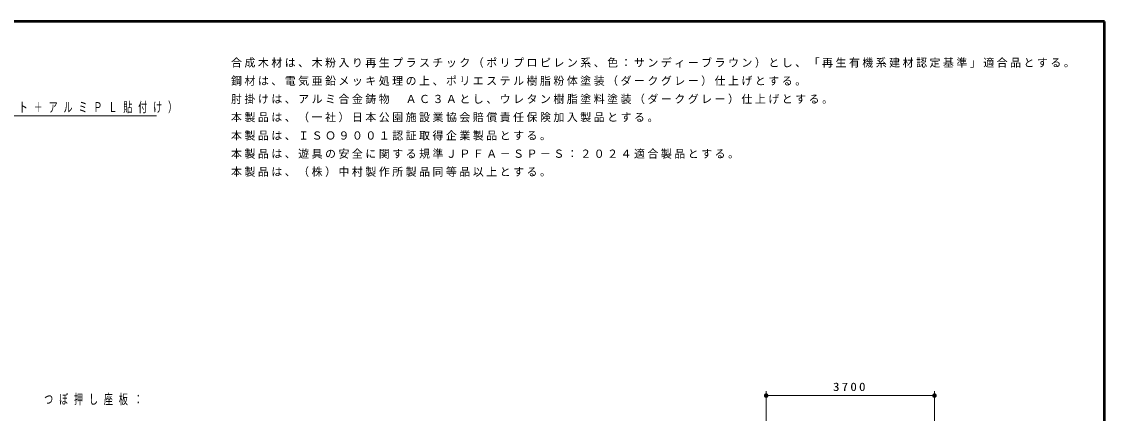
# Model space of a CAD drawing. Units: millimetres on the paper, with parts at other scales. Extents: x -365 to 0, y -26 to 257.
# Drawn here: x -238 to 0, y 170.8 to 257 of the extents above; entities that cross this region are included whole.
import ezdxf

# ---------------------------------------------------------------- set-up
doc = ezdxf.new("R2010")
doc.units = ezdxf.units.MM
doc.layers.add('LY_1', color=7, linetype='Continuous', lineweight=25)
doc.layers.add('LY_3', color=7, linetype='Continuous', lineweight=13)
doc.styles.add('ＭＳ ゴシック', font='')
doc.styles.get('ＭＳ ゴシック').set_extended_font_data('MS Gothic')

# ---------------------------------------------------------------- blocks, each defined once
blk = doc.blocks.new('filled_dot')
at = {"color": 0, "linetype": 'Continuous', "lineweight": -2, "const_width": 1.25}
blk.add_lwpolyline([(-0.625, 0, 1), (0.625, 0, 1)], format="xyb", close=True, dxfattribs=at)

msp = doc.modelspace()

# ---------------------------------------------------------------- linework, layer by layer
at = {"layer": 'LY_1', "lineweight": 13}
for p, q in [((-74.339, 145.196), (-74.339, 175.74)), ((-74.339, 174.74), (-37.339, 174.74)), ((-37.339, 145.196), (-37.339, 175.74))]:
    msp.add_line(p, q, dxfattribs=at)
msp.add_lwpolyline([(-290.024, 220.576), (-274.345, 236.255), (-208.323, 236.255)], dxfattribs=at)
at = {"layer": 'LY_3', "lineweight": 50}
for p, q in [((0, 257), (-365, 257)), ((0, 0), (0, 257))]:
    msp.add_line(p, q, dxfattribs=at)

# ---------------------------------------------------------------- block references
at = {"layer": 'LY_1', "lineweight": 13, "xscale": 0.4, "yscale": 0.4}
msp.add_blockref('filled_dot', (-74.339, 174.74), dxfattribs=at)
at = {"layer": 'LY_1', "lineweight": 13, "xscale": 0.4, "yscale": 0.4, "rotation": 180}
msp.add_blockref('filled_dot', (-37.339, 174.74), dxfattribs=at)

# ---------------------------------------------------------------- texts
at = {"layer": 'LY_1', "style": 'ＭＳ ゴシック'}
for s, insert, char_height, attachment_point in [('\\T1.23;合成木材は、木粉入り再生プラスチック（ポリプロピレン系、色：サンディーブラウン）とし、「再生有機系建材認定基準」適合品とする。', (-191.975, 246.852), 1.76, 7), ('\\T1.23;鋼材は、電気亜鉛メッキ処理の上、ポリエステル樹脂粉体塗装（ダークグレー）仕上げとする。', (-191.975, 242.852), 1.76, 7), ('\\T1.23;肘掛けは、アルミ合金鋳物\u3000ＡＣ３Ａとし、ウレタン樹脂塗料塗装（ダークグレー）仕上げとする。', (-191.975, 238.852), 1.76, 7), ('\\T1.64;\\W0.65;（グラフィック印刷シート＋アルミＰＬ貼付け）', (-274.749, 238.055), 2.199, 4), ('\\T1.23;本製品は、（一社）日本公園施設業協会賠償責任保険加入製品とする。', (-191.975, 234.852), 1.76, 7), ('\\T1.23;本製品は、ＩＳＯ９００１認証取得企業製品とする。', (-191.975, 230.852), 1.76, 7), ('\\T1.23;本製品は、遊具の安全に関する規準ＪＰＦＡ－ＳＰ－Ｓ：２０２４適合製品とする。', (-191.975, 226.852), 1.76, 7), ('\\T1.23;本製品は、（株）中村製作所製品同等品以上とする。', (-191.975, 222.852), 1.76, 7), ('\\T1.33;\\W1.15;3700', (-55.839, 175.74), 1.833, 8), ('\\T1.64;\\W0.65;つぼ押し座板：', (-233.063, 173.845), 2.199, 4)]:
    msp.add_mtext(s, dxfattribs=dict(at, insert=insert, char_height=char_height, attachment_point=attachment_point))

doc.saveas('drawing.dxf')
